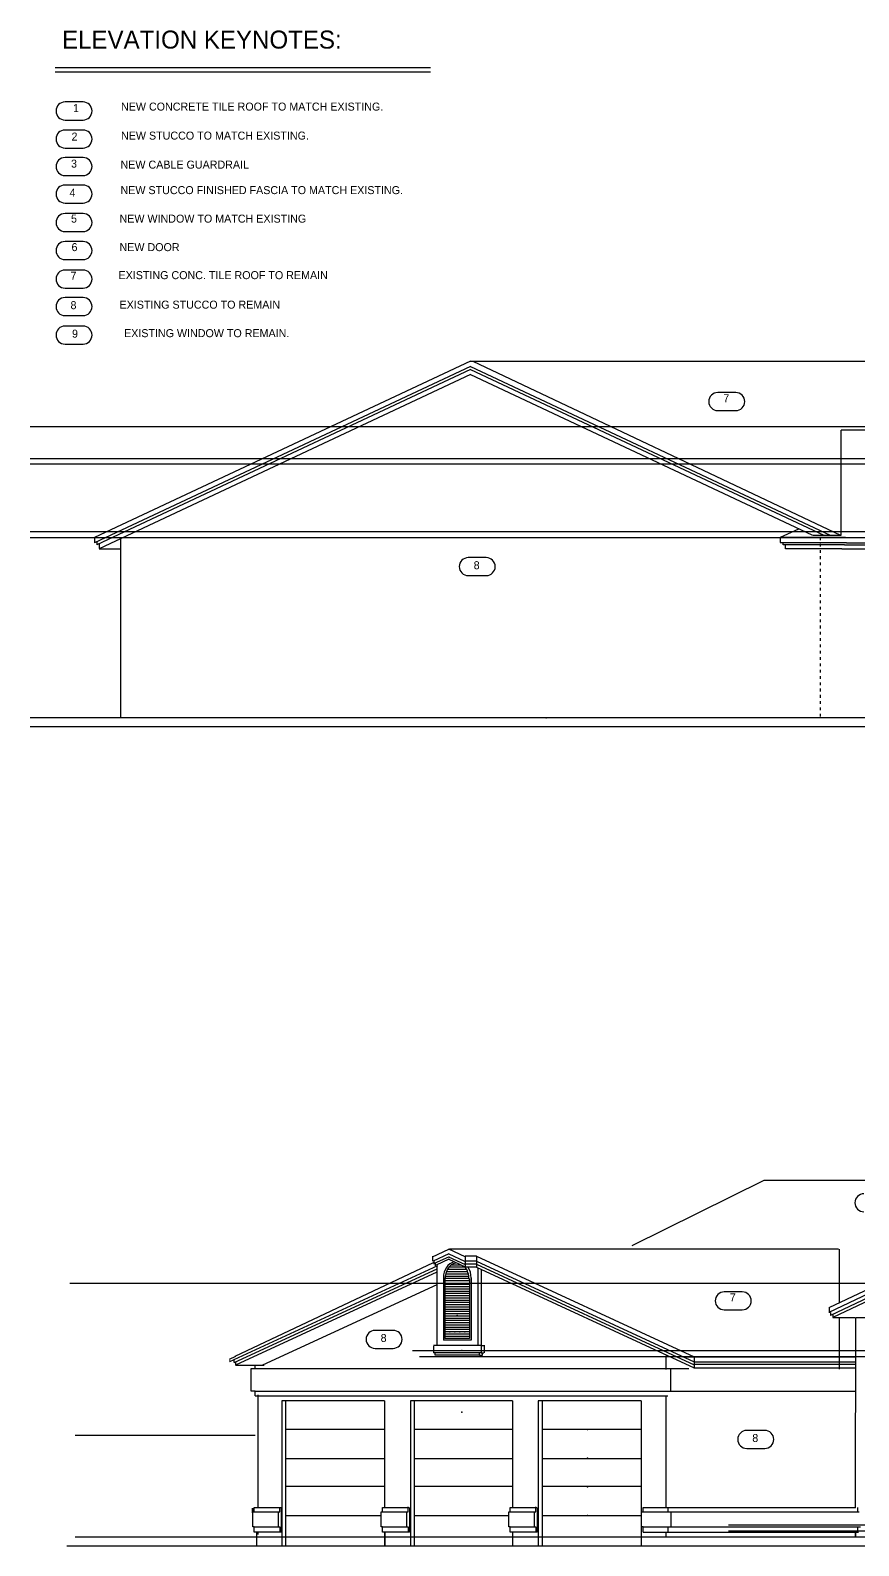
# Model space of a CAD drawing. Extents: x -92740 to -63661, y -15771 to -4391.
# Drawn here: x -87912 to -87084, y -10132 to -8617 of the extents above; entities that cross this region are included whole.
import ezdxf
from ezdxf.enums import TextEntityAlignment as Align

# ---------------------------------------------------------------- set-up
doc = ezdxf.new("R2010")
doc.units = 0
doc.header["$MEASUREMENT"] = 0
doc.linetypes.add('Dashed', pattern=[1, 0.3, -0.4, 0.3])
doc.layers.add('B1NOTES', color=2, linetype='Continuous')
doc.layers.add('ELEVATIONS', color=7, linetype='Continuous')
doc.styles.add('DCADTXTSTYLE1', font='AVG_TP')

msp = doc.modelspace()

# ---------------------------------------------------------------- linework, layer by layer
at = {"layer": 'B1NOTES', "color": 1, "linetype": 'Continuous', "ltscale": 12}
for p, q in [((-87887, -8654), (-87511.5, -8654)), ((-87887, -8658.5), (-87511.5, -8658.5))]:
    msp.add_line(p, q, dxfattribs=at)
at = {"layer": 'B1NOTES', "color": 1, "linetype": 'Continuous', "ltscale": 18}
for p, q in [((-87859, -8688.5), (-87877, -8688.5)), ((-87877, -8706.5), (-87859, -8706.5)), ((-87850, -8697.5), (-87850, -8697.5)), ((-87859, -8716.5), (-87877, -8716.5)), ((-87850, -8725.5), (-87850, -8725.5)), ((-87877, -8734.5), (-87859, -8734.5)), ((-87859, -8744), (-87877, -8744)), ((-87850, -8753), (-87850, -8753)), ((-87877, -8762), (-87859, -8762)), ((-87859, -8771.5), (-87877, -8771.5)), ((-87850, -8780.5), (-87850, -8780.5)), ((-87877, -8789.5), (-87859, -8789.5)), ((-87859, -8800), (-87877, -8800)), ((-87850, -8809), (-87850, -8809)), ((-87877, -8818), (-87859, -8818)), ((-87859, -8828), (-87877, -8828)), ((-87877, -8846), (-87859, -8846)), ((-87850, -8837), (-87850, -8837)), ((-87859, -8856.5), (-87877, -8856.5)), ((-87877, -8874.5), (-87859, -8874.5)), ((-87850, -8865.5), (-87850, -8865.5)), ((-87859, -8884), (-87877, -8884)), ((-87877, -8902), (-87859, -8902)), ((-87850, -8893), (-87850, -8893)), ((-87859, -8912.5), (-87877, -8912.5)), ((-87850, -8921.5), (-87850, -8921.5)), ((-87877, -8930.5), (-87859, -8930.5)), ((-87206.5, -8979), (-87224.5, -8979)), ((-87224.5, -8997), (-87206.5, -8997)), ((-87197.5, -8988), (-87197.5, -8988)), ((-87456, -9144), (-87474, -9144)), ((-87474, -9162), (-87456, -9162)), ((-87447, -9153), (-87447, -9153)), ((-87200, -9878), (-87218, -9878)), ((-87191, -9887), (-87191, -9887)), ((-87218, -9896), (-87200, -9896)), ((-87549, -9916.5), (-87567, -9916.5)), ((-87567, -9934.5), (-87549, -9934.5)), ((-87540, -9925.5), (-87540, -9925.5)), ((-87177.5, -10016.5), (-87195.5, -10016.5)), ((-87168.5, -10025.5), (-87168.5, -10025.5)), ((-87195.5, -10034.5), (-87177.5, -10034.5))]:
    msp.add_line(p, q, dxfattribs=at)
for centre, start, end in [((-87877, -8697.5), 90, 180), ((-87859, -8697.5), 0, 90), ((-87877, -8697.5), 180, 270), ((-87859, -8697.5), 270, 360), ((-87877, -8725.5), 90, 180), ((-87877, -8725.5), 180, 270), ((-87859, -8725.5), 0, 90), ((-87859, -8725.5), 270, 360), ((-87877, -8753), 90, 180), ((-87877, -8753), 180, 270), ((-87859, -8753), 0, 90), ((-87859, -8753), 270, 360), ((-87877, -8780.5), 90, 180), ((-87859, -8780.5), 0, 90), ((-87877, -8780.5), 180, 270), ((-87859, -8780.5), 270, 360), ((-87877, -8809), 90, 180), ((-87859, -8809), 0, 90), ((-87877, -8809), 180, 270), ((-87859, -8809), 270, 360), ((-87877, -8837), 90, 180), ((-87859, -8837), 0, 90), ((-87877, -8837), 180, 270), ((-87859, -8837), 270, 360), ((-87877, -8865.5), 90, 180), ((-87859, -8865.5), 0, 90), ((-87877, -8865.5), 180, 270), ((-87859, -8865.5), 270, 360), ((-87877, -8893), 90, 180), ((-87859, -8893), 0, 90), ((-87877, -8893), 180, 270), ((-87859, -8893), 270, 360), ((-87877, -8921.5), 90, 180), ((-87877, -8921.5), 180, 270), ((-87859, -8921.5), 0, 90), ((-87859, -8921.5), 270, 360), ((-87224.5, -8988), 90, 180), ((-87206.5, -8988), 0, 90), ((-87224.5, -8988), 180, 270), ((-87206.5, -8988), 270, 360), ((-87474, -9153), 90, 180), ((-87456, -9153), 0, 90), ((-87474, -9153), 180, 270), ((-87456, -9153), 270, 360), ((-87078.5, -9789), 90, 180), ((-87078.5, -9789), 180, 270), ((-87218, -9887), 90, 180), ((-87218, -9887), 180, 270), ((-87200, -9887), 0, 90), ((-87200, -9887), 270, 360), ((-87567, -9925.5), 90, 180), ((-87549, -9925.5), 0, 90), ((-87567, -9925.5), 180, 270), ((-87549, -9925.5), 270, 360), ((-87195.5, -10025.5), 90, 180), ((-87195.5, -10025.5), 180, 270), ((-87177.5, -10025.5), 0, 90), ((-87177.5, -10025.5), 270, 360)]:
    msp.add_arc(centre, 9, start, end, dxfattribs=at)
at = {"layer": 'ELEVATIONS', "color": 8, "linetype": 'Continuous', "ltscale": 18}
for p, q in [((-87471.8, -8947.5), (-87847.5, -9123.9)), ((-87471.8, -8952.8), (-87847.5, -9129.1)), ((-87471.8, -8947.5), (-86616, -8947.5)), ((-87471.8, -8952.8), (-87112.2, -9121.5)), ((-87469.5, -8947.5), (-87101.9, -9121.5)), ((-87471.8, -8955.8), (-87845.2, -9131.1)), ((-87471.8, -8961), (-87842.9, -9135.2)), ((-87471.8, -8955.8), (-87118.6, -9121.5)), ((-87471.8, -8961), (-87130.4, -9121.3)), ((-86753.2, -9016.5), (-87101.2, -9016.5)), ((-87101.2, -9121.5), (-87101.2, -9016.5)), ((-87143.7, -9115.4), (-87162.1, -9123.9)), ((-87847.5, -9123.9), (-87847.5, -9129.1)), ((-87845.2, -9128.3), (-87845.2, -9131.3)), ((-87843, -9130.5), (-87843, -9135)), ((-87821.5, -9125.3), (-87821.5, -9304.6)), ((-87097, -9123.9), (-87162, -9123.9)), ((-87162, -9123.9), (-87162, -9129)), ((-87162, -9129), (-87096, -9129)), ((-87159, -9131.3), (-87159, -9129)), ((-87097.8, -9131.3), (-87159, -9131.3)), ((-87156.8, -9135.2), (-87156.8, -9131.3)), ((-87129.8, -9121.5), (-87101.2, -9121.5)), ((-87097.8, -9131.3), (-86998.6, -9131.3)), ((-87097, -9123.9), (-86998.6, -9123.9)), ((-87096, -9129.1), (-86998.6, -9129.1)), ((-87842.9, -9135.2), (-87821.5, -9135.2)), ((-87100.6, -9135.2), (-87156.8, -9135.2)), ((-87100.6, -9135.2), (-86998.6, -9135.2)), ((-87310, -9831.8), (-87178, -9766.5)), ((-87178, -9766.5), (-86701.5, -9766.5)), ((-87509.7, -9843.1), (-87493.4, -9835.5)), ((-87509.7, -9842.3), (-87509.7, -9847.5)), ((-87493.2, -9840), (-87509.1, -9847.4)), ((-87492.9, -9842.9), (-87508.7, -9850.1)), ((-87508.5, -9846.8), (-87508.5, -9850.5)), ((-87493.4, -9845.5), (-87506.1, -9851.4)), ((-87493.8, -9842.9), (-87477, -9850.6)), ((-87493.5, -9840), (-87477.7, -9847.4)), ((-87477, -9843.1), (-87493.4, -9835.5)), ((-87493.4, -9845.5), (-87477, -9853.1)), ((-87103.8, -9835.5), (-87492.8, -9835.5)), ((-87477, -9842.3), (-87477, -9853.1)), ((-87465.8, -9842.3), (-87477, -9842.3)), ((-87465.8, -9842.3), (-87248.2, -9942.9)), ((-87465.8, -9842.3), (-87465.8, -9852.8)), ((-87103, -9835.5), (-87103, -9889.1)), ((-87504.7, -9852), (-87712.6, -9948.1)), ((-87505.5, -9855.4), (-87708.2, -9949.1)), ((-87508.9, -9849), (-87707.4, -9942.8)), ((-87505.5, -9858.4), (-87706.7, -9951.4)), ((-87507, -9849.8), (-87507, -9852)), ((-87505.5, -9852), (-87505.5, -9931.5)), ((-87468.8, -9850.5), (-87477.8, -9850.5)), ((-87465.8, -9847.5), (-87477, -9847.5)), ((-87474.8, -9847.5), (-87477, -9847.5)), ((-87477, -9853.1), (-87465, -9853.1)), ((-87465.8, -9850.5), (-87468.8, -9850.5)), ((-87465.8, -9847.5), (-87248.2, -9948.1)), ((-87465.8, -9850.5), (-87248.2, -9951.1)), ((-87465.8, -9853.5), (-87248.2, -9954.1)), ((-87464.3, -9854.2), (-87464.3, -9931.5)), ((-87460.9, -9855.8), (-87460.9, -9896.3)), ((-87505.5, -9870.9), (-87679.7, -9951.4)), ((-87498.8, -9864), (-87498.8, -9926.3)), ((-87497.2, -9864), (-87497.2, -9924.8)), ((-87472.6, -9864.8), (-87472.6, -9924.8)), ((-87471.1, -9864), (-87471.1, -9926.3)), ((-87054.9, -9866.4), (-87113.4, -9894)), ((-87053.7, -9870.3), (-87113.4, -9898.5)), ((-87054.7, -9874.5), (-87111.8, -9901.5)), ((-87054, -9877.2), (-87109.6, -9903.5)), ((-87460.9, -9896.3), (-87460.9, -9931.5)), ((-87113.3, -9893.8), (-87113.3, -9899.1)), ((-87111.8, -9898.5), (-87111.8, -9901.5)), ((-87109.5, -9900.8), (-87109.5, -9903.8)), ((-87109.5, -9903.8), (-87087.1, -9903.8)), ((-87103, -9903.8), (-87103, -9955.2)), ((-87087, -9903.8), (-87087.1, -10094)), ((-87086.2, -9903.8), (-87063.9, -9903.8)), ((-87460.9, -9931.5), (-87508.8, -9931.5)), ((-87508.8, -9932.3), (-87508.8, -9939)), ((-87471.1, -9926.3), (-87498.8, -9926.3)), ((-87472.6, -9924.8), (-87497.2, -9924.8)), ((-87460.9, -9931.5), (-87460.9, -9932.3)), ((-87460.9, -9931.5), (-87457.5, -9931.5)), ((-87460.9, -9932.3), (-87460.9, -9939)), ((-87457.9, -9931.5), (-87457.9, -9932.3)), ((-87457.9, -9932.3), (-87457.9, -9939)), ((-87706.5, -9942.8), (-87712.9, -9945.8)), ((-87712.6, -9946.5), (-87712.6, -9947.3)), ((-87708.1, -9945.8), (-87708.1, -9948.6)), ((-87706.7, -9951.4), (-87678, -9951.4)), ((-87706.5, -9948), (-87706.5, -9951)), ((-87687, -9954.8), (-87687, -9951)), ((-87460.9, -9939), (-87508.8, -9939)), ((-87507, -9941.3), (-87507, -9939)), ((-87462.8, -9941.3), (-87507, -9941.3)), ((-87462.8, -9941.3), (-87462.8, -9939)), ((-87462.8, -9941.3), (-87459.8, -9941.3)), ((-87460.9, -9939), (-87458.2, -9939)), ((-87459.8, -9941.3), (-87459.8, -9939)), ((-87276.5, -9942), (-87276.5, -9955.5)), ((-87259.6, -9942.9), (-87103, -9942.9)), ((-87248.2, -9942.9), (-87248.2, -9954.2)), ((-87248.2, -9948.1), (-87103, -9948.1)), ((-87248.2, -9950.3), (-87103, -9950.3)), ((-87103, -9948.1), (-87087, -9948.1)), ((-87103, -9950.3), (-87087, -9950.3)), ((-87102.9, -9942.9), (-87087, -9942.9)), ((-87690.8, -9954.8), (-87253.5, -9954.8)), ((-87690.8, -9977.3), (-87690.8, -9954.8)), ((-87271.5, -9977.3), (-87271.5, -9954.8)), ((-87248.3, -9954), (-87103, -9954)), ((-87103, -9954), (-87087, -9954)), ((-87687, -9977.3), (-87690.8, -9977.3)), ((-87687, -9977.3), (-87274.5, -9977.3)), ((-87687, -9981.8), (-87687, -9977.3)), ((-87687, -9981.8), (-87274.5, -9981.8)), ((-87511.5, -9977.3), (-87087, -9977.3)), ((-87276.5, -9981.8), (-87276.5, -10093.5)), ((-87557.6, -9987), (-87660.3, -9987)), ((-87660.3, -9987), (-87660.3, -10131.8)), ((-87656.6, -9987), (-87656.6, -10131.8)), ((-87557.6, -9987), (-87557.6, -10093.5)), ((-87429.8, -9987), (-87531.7, -9987)), ((-87531.7, -9987), (-87531.7, -10131.8)), ((-87528, -9987), (-87528, -10131.8)), ((-87429.8, -9987), (-87429.8, -10093.5)), ((-87301.1, -9987), (-87403.9, -9987)), ((-87403.9, -9987), (-87403.9, -10131.8)), ((-87400.1, -9987), (-87400.1, -10131.8)), ((-87301.1, -9987), (-87301.1, -10131.8)), ((-87687, -10021.5), (-87867, -10021.5)), ((-87557.6, -10015.5), (-87657, -10015.5)), ((-87429.8, -10015.5), (-87528, -10015.5)), ((-87301.5, -10015.5), (-87400.1, -10015.5)), ((-87557.6, -10044.8), (-87657, -10044.8)), ((-87429.8, -10044.8), (-87528, -10044.8)), ((-87301.5, -10044.8), (-87400.1, -10044.8)), ((-87557.6, -10072.5), (-87657, -10072.5)), ((-87429.8, -10072.5), (-87528, -10072.5)), ((-87301.5, -10072.5), (-87400.1, -10072.5)), ((-87689.2, -10113), (-87689.2, -10098)), ((-87689.2, -10098), (-87687.8, -10098)), ((-87687.8, -10098), (-87687.8, -10093.5)), ((-87687.8, -10093.5), (-87660.8, -10093.5)), ((-87687.8, -10098), (-87662.2, -10098)), ((-87663.8, -10098), (-87663.8, -10113)), ((-87662.2, -10098), (-87662.2, -10093.5)), ((-87660.8, -10094.3), (-87660.8, -10118.3)), ((-87561, -10101.8), (-87657, -10101.8)), ((-87561, -10113), (-87561, -10098)), ((-87561, -10098), (-87559.5, -10098)), ((-87559.5, -10098), (-87559.5, -10093.5)), ((-87559.5, -10093.5), (-87532.5, -10093.5)), ((-87559.5, -10098), (-87534, -10098)), ((-87535.5, -10098), (-87535.5, -10113)), ((-87534, -10098), (-87534, -10092.8)), ((-87532.5, -10094.3), (-87532.5, -10118.3)), ((-87433.5, -10101.8), (-87528, -10101.8)), ((-87433.5, -10113), (-87433.5, -10098)), ((-87433.5, -10098), (-87432, -10098)), ((-87432, -10098), (-87432, -10093.5)), ((-87432, -10093.5), (-87405, -10093.5)), ((-87432, -10098), (-87406.5, -10098)), ((-87408, -10098), (-87408, -10113)), ((-87406.5, -10098), (-87406.5, -10092.8)), ((-87405, -10094.3), (-87405, -10118.3)), ((-87301.5, -10101.8), (-87400.1, -10101.8)), ((-87300.8, -10113), (-87300.8, -10098)), ((-87300.8, -10098), (-87083.2, -10098)), ((-87299.2, -10098), (-87299.2, -10093.5)), ((-87299.2, -10093.5), (-87087, -10093.5)), ((-87274.5, -10093.5), (-87274.5, -10098)), ((-87271.5, -10098), (-87271.5, -10113)), ((-87084.8, -10093.5), (-87084.8, -10098)), ((-87687.8, -10113), (-87689.2, -10113)), ((-87688.5, -10113), (-87662.2, -10113)), ((-87687.8, -10118.3), (-87687.8, -10113)), ((-87660.8, -10118.3), (-87687.8, -10118.3)), ((-87685.5, -10118.3), (-87685.5, -10131.8)), ((-87662.2, -10113), (-87662.2, -10118.3)), ((-87559.5, -10113), (-87561, -10113)), ((-87560.2, -10113), (-87534, -10113)), ((-87559.5, -10118.3), (-87559.5, -10113)), ((-87532.5, -10118.3), (-87559.5, -10118.3)), ((-87557.6, -10118.3), (-87557.6, -10131.8)), ((-87557.2, -10118.3), (-87557.2, -10131.8)), ((-87534, -10113), (-87534, -10118.3)), ((-87432, -10113), (-87433.5, -10113)), ((-87432.8, -10113), (-87406.5, -10113)), ((-87432, -10118.3), (-87432, -10113)), ((-87405, -10118.3), (-87432, -10118.3)), ((-87429.8, -10118.3), (-87429.8, -10131.8)), ((-87406.5, -10113), (-87406.5, -10118.3)), ((-87299.2, -10113), (-87300.8, -10113)), ((-87299.2, -10118.3), (-87299.2, -10113)), ((-87299.2, -10113), (-87081.8, -10113)), ((-87299.2, -10118.3), (-87084, -10118.3)), ((-87276.5, -10118.3), (-87276.5, -10123.5)), ((-87274.5, -10113), (-87274.5, -10118.3)), ((-87087.1, -10118), (-87087.1, -10123.2)), ((-87086.7, -10118.3), (-87086.7, -10123.5)), ((-87084.8, -10113), (-87084.8, -10118.3))]:
    msp.add_line(p, q, dxfattribs=at)
at = {"layer": 'ELEVATIONS', "color": 2, "linetype": 'Continuous', "ltscale": 18}
for p, q in [((-87911.7, -9012.8), (-85560.7, -9012.8)), ((-87911.7, -9045), (-85560.7, -9045)), ((-87911.7, -9050.3), (-85560.7, -9050.3)), ((-87911.7, -9117.8), (-86181.8, -9117.8)), ((-87911.7, -9123.8), (-86181.8, -9123.8)), ((-87911.7, -9303.8), (-85560.7, -9303.8)), ((-87872.2, -9869.3), (-85614.8, -9869.3)), ((-87529.5, -9936.8), (-85608.8, -9936.8)), ((-87522.8, -9942.8), (-85602, -9942.8)), ((-87867, -10122.8), (-85605.8, -10122.8))]:
    msp.add_line(p, q, dxfattribs=at)
at = {"layer": 'ELEVATIONS', "color": 8, "linetype": 'Dashed', "ltscale": 9}
msp.add_line((-87122.3, -9123.8), (-87122.3, -9303.8), dxfattribs=at)
at = {"layer": 'ELEVATIONS', "color": 1, "linetype": 'Continuous', "ltscale": 18}
for p, q in [((-87911.7, -9312.8), (-85560.7, -9312.8)), ((-87684.3, -9981), (-87684.3, -10093.5)), ((-87684.3, -10118.3), (-87684.3, -10120.5)), ((-87875.2, -10131.8), (-85605.8, -10131.8))]:
    msp.add_line(p, q, dxfattribs=at)
at = {"layer": 'ELEVATIONS', "color": 9, "linetype": 'Continuous', "ltscale": 18}
for p, q in [((-87473.8, -9860.3), (-87495.9, -9860.3)), ((-87474.5, -9858), (-87495.3, -9858)), ((-87475.5, -9855.8), (-87494.3, -9855.8)), ((-87476.9, -9853.5), (-87492.8, -9853.5)), ((-87481, -9851.3), (-87490.6, -9851.3)), ((-87473.2, -9864.8), (-87497.2, -9864.8)), ((-87472.6, -9867), (-87497.2, -9867)), ((-87472.6, -9870.8), (-87497.2, -9870.8)), ((-87472.6, -9873), (-87497.2, -9873)), ((-87472.6, -9875.3), (-87497.2, -9875.3)), ((-87474, -9862.5), (-87496.3, -9862.5)), ((-87472.6, -9877.5), (-87497.2, -9877.5)), ((-87472.6, -9879.8), (-87497.2, -9879.8)), ((-87472.6, -9882), (-87497.2, -9882)), ((-87472.6, -9884.3), (-87497.2, -9884.3)), ((-87472.6, -9886.5), (-87497.2, -9886.5)), ((-87472.6, -9888.8), (-87497.2, -9888.8)), ((-87472.6, -9891), (-87497.2, -9891)), ((-87472.6, -9893.3), (-87497.2, -9893.3)), ((-87472.6, -9895.5), (-87497.2, -9895.5)), ((-87472.6, -9897.8), (-87497.2, -9897.8)), ((-87472.6, -9900), (-87497.2, -9900)), ((-87472.6, -9902.3), (-87497.2, -9902.3)), ((-87472.6, -9904.5), (-87497.2, -9904.5)), ((-87472.6, -9906.8), (-87497.2, -9906.8)), ((-87472.6, -9909), (-87497.2, -9909)), ((-87472.6, -9911.3), (-87497.2, -9911.3)), ((-87472.6, -9913.5), (-87497.2, -9913.5)), ((-87472.6, -9915.8), (-87497.2, -9915.8)), ((-87472.6, -9918), (-87497.2, -9918)), ((-87472.6, -9920.3), (-87497.2, -9920.3)), ((-87472.6, -9922.5), (-87497.2, -9922.5)), ((-87690, -10094.3), (-87690, -10098.8)), ((-87688.5, -10094.3), (-87688.5, -10098)), ((-87213.8, -10110.8), (-87050.2, -10110.8)), ((-87213.8, -10116.8), (-87051, -10116.8))]:
    msp.add_line(p, q, dxfattribs=at)
at = {"layer": 'ELEVATIONS', "color": 8, "linetype": 'Continuous', "ltscale": 18}
for centre, major_axis, ratio, start_param, end_param in [((-87484.9, -9864), (0, -16.5), 0.840909, 3.391108, 4.684825), ((-87485.2, -9865.2), (0, -16.1), 0.744186, 3.265948, 4.725219), ((-87485.2, -9865.2), (0, -16.1), 0.744186, 1.55462, 2.411084), ((-87484.9, -9864), (0, -16.5), 0.840909, 1.570796, 2.252759)]:
    msp.add_ellipse(centre, major_axis=major_axis, ratio=ratio, start_param=start_param, end_param=end_param, dxfattribs=at)
for p in [(-87395.9, -9304.2), (-87484.9, -9901.5), (-87492.3, -9918), (-87487.3, -9918), (-87482.4, -9918), (-87477.5, -9918), (-87480.4, -9936.8), (-87480.4, -9998.3), (-87354.8, -10015.7), (-87354.8, -10044.3), (-87354.8, -10073), (-87354.8, -10101.6)]:
    msp.add_point(p, dxfattribs=at)

# ---------------------------------------------------------------- texts
at = {"layer": 'B1NOTES', "color": 3, "linetype": 'Continuous', "ltscale": 12, "style": 'DCADTXTSTYLE1'}
for s, p in [('1', (-87869, -8701)), ('2', (-87870.5, -8729.5)), ('3', (-87871, -8756.5)), ('4', (-87872.5, -8785.5)), ('5', (-87871, -8811.5)), ('6', (-87870.5, -8840)), ('7', (-87871.5, -8868.5)), ('8', (-87871.5, -8898)), ('9', (-87870, -8926.5)), ('7', (-87219, -8991)), ('8', (-87468.5, -9158)), ('7', (-87212.5, -9890)), ('8', (-87561.5, -9930.5)), ('8', (-87190, -10030.5))]:
    msp.add_text(s, height=8, dxfattribs=at).set_placement(p, align=Align.BOTTOM_LEFT)
at = {"layer": 'ELEVATIONS', "color": 1, "linetype": 'Continuous', "ltscale": 12, "style": 'DCADTXTSTYLE1'}
msp.add_text('ELEVATION KEYNOTES:', height=18, dxfattribs=at).set_placement((-87880, -8640.5), align=Align.BOTTOM_LEFT)
at = {"layer": 'ELEVATIONS', "color": 3, "linetype": 'Continuous', "ltscale": 12, "style": 'DCADTXTSTYLE1'}
for s, p in [('NEW CONCRETE TILE ROOF TO MATCH EXISTING.', (-87821, -8699.5)), ('NEW STUCCO TO MATCH EXISTING.', (-87821, -8728.5)), ('NEW CABLE GUARDRAIL', (-87821.5, -8757.5)), ('NEW STUCCO FINISHED FASCIA TO MATCH EXISTING.', (-87821.5, -8783)), ('NEW WINDOW TO MATCH EXISTING', (-87822.5, -8811.5)), ('NEW DOOR', (-87822.5, -8840)), ('EXISTING CONC. TILE ROOF TO REMAIN', (-87823.5, -8868)), ('EXISTING STUCCO TO REMAIN', (-87822.5, -8897.5)), ('EXISTING WINDOW TO REMAIN.', (-87818, -8926))]:
    msp.add_text(s, height=8, dxfattribs=at).set_placement(p, align=Align.BOTTOM_LEFT)

doc.saveas('drawing.dxf')
